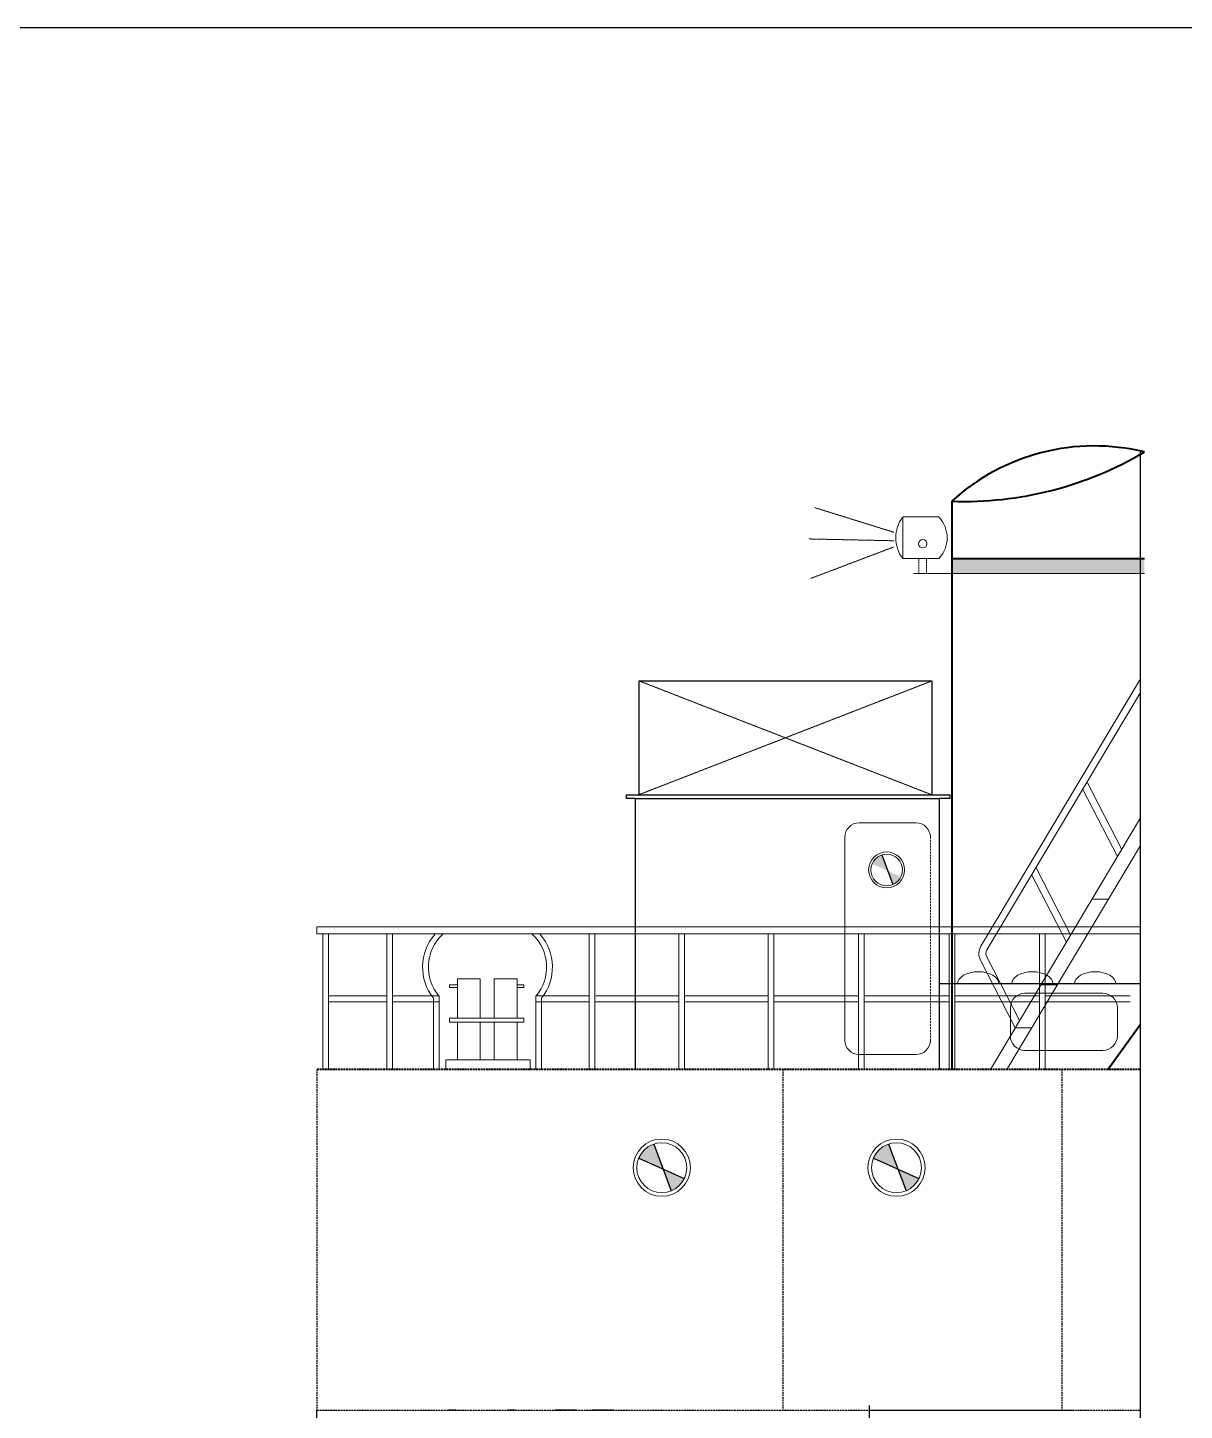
# Model space of a CAD drawing. Header units: inches. Extents: x 23291 to 181956, y 9161 to 51408.
# Drawn here: x 32514 to 41459, y 31728 to 42418 of the extents above; entities that cross this region are included whole.
import ezdxf

# ---------------------------------------------------------------- set-up
doc = ezdxf.new("R2010")
doc.units = ezdxf.units.IN
doc.header["$MEASUREMENT"] = 0
for name, pattern in [('CENTER', [2, 1.25, -0.25, 0.25, -0.25]), ('DASHED', [19.05, 12.7, -6.35]), ('HIDDEN', [0.375, 0.25, -0.125])]:
    doc.linetypes.add(name, pattern=pattern)
for name, color, linetype, lineweight in [('B.line', 1, 'Continuous', 25), ('Deck', 165, 'Continuous', 40), ('Door', 14, 'Continuous', 13), ('Fixtures', 30, 'Continuous', 18), ('hatch', 8, 'Continuous', 9), ('IN-LINE', 30, 'Continuous', 25), ('Railing', 222, 'Continuous', 9), ('staps', 200, 'Continuous', 15), ('Window', 5, 'Continuous', 13)]:
    doc.layers.add(name, color=color, linetype=linetype, lineweight=lineweight)
for name, color, linetype in [('bulkhead', 1, 'Continuous'), ('PDF9_Geometry', 7, 'Continuous'), ('PDF9_Solid Fills', 7, 'Continuous'), ('wl 2', 3, 'Continuous')]:
    doc.layers.add(name, color=color, linetype=linetype)

msp = doc.modelspace()

# ---------------------------------------------------------------- hatches: boundary and pattern name
at = {"layer": 'hatch'}
msp.add_hatch(color=256, dxfattribs=at).paths.add_polyline_path([(41150, 38314), (39662, 38314), (39662, 38199), (41150, 38199)])
msp.add_hatch(color=256, dxfattribs=at).paths.add_polyline_path([(41150, 38314), (39662, 38314), (39662, 38199), (41150, 38199)])
h = msp.add_hatch(color=256, dxfattribs=at)
h.paths.add_polyline_path([(39165, 35899), (39204, 35794, 0.182022), (39266, 35853)])
h.paths.add_polyline_path([(39165, 35899), (39119, 36022, 0.21728), (39045, 35953)])
h = msp.add_hatch(color=256, dxfattribs=at)
h.paths.add_polyline_path([(39165, 35899), (39204, 35794, 0.182022), (39266, 35853)])
h.paths.add_polyline_path([(39165, 35899), (39119, 36022, 0.21728), (39045, 35953)])
h = msp.add_hatch(color=256, dxfattribs=at)
h.paths.add_polyline_path([(37430, 33592), (37492, 33426, 0.182022), (37592, 33519)])
h.paths.add_polyline_path([(37430, 33592), (37357, 33787, 0.21728), (37240, 33678)])
h = msp.add_hatch(color=256, dxfattribs=at)
h.paths.add_polyline_path([(37430, 33592), (37492, 33426, 0.182022), (37592, 33519)])
h.paths.add_polyline_path([(37430, 33592), (37357, 33787, 0.21728), (37240, 33678)])
h = msp.add_hatch(color=256, dxfattribs=at)
h.paths.add_polyline_path([(39245, 33592), (39307, 33426, 0.182022), (39406, 33519)])
h.paths.add_polyline_path([(39245, 33592), (39172, 33787, 0.21728), (39055, 33678)])
h = msp.add_hatch(color=256, dxfattribs=at)
h.paths.add_polyline_path([(39245, 33592), (39307, 33426, 0.182022), (39406, 33519)])
h.paths.add_polyline_path([(39245, 33592), (39172, 33787, 0.21728), (39055, 33678)])

# ---------------------------------------------------------------- linework, layer by layer
for p, q in [((41121, 26266), (41121, 39145)), ((34751, 29952), (34751, 31728)), ((34751, 29952), (34751, 31728))]:
    msp.add_line(p, q)
at = {"linetype": 'HIDDEN'}
msp.add_line((34751, 31728), (41121, 31728), dxfattribs=at)
msp.add_line((34751, 31728), (41121, 31728), dxfattribs=at)
msp.add_line((34751, 31728), (41121, 31728), dxfattribs=at)
msp.add_lwpolyline([(23291, 42418), (69288, 42418), (69288, 15956), (23291, 15956)], close=True)
msp.add_point((34751, 31728))
msp.add_point((34751, 31728))
at = {"layer": 'B.line'}
for p, q in [((39119, 36022), (39204, 35794)), ((39119, 36022), (39204, 35794)), ((37357, 33787), (37492, 33426)), ((37357, 33787), (37492, 33426)), ((39172, 33787), (39307, 33426)), ((39172, 33787), (39307, 33426)), ((37240, 33678), (37592, 33519)), ((37240, 33678), (37592, 33519)), ((39055, 33678), (39406, 33519)), ((39055, 33678), (39406, 33519))]:
    msp.add_line(p, q, dxfattribs=at)
at = {"layer": 'bulkhead'}
msp.add_line((39023, 31766), (39027, 28155), dxfattribs=at)
msp.add_line((39023, 31766), (39027, 28155), dxfattribs=at)
at = {"layer": 'Deck', "ltscale": 5}
for p, q in [((39662, 38757), (39662, 34364)), ((39662, 38757), (39662, 34364)), ((39662, 38314), (41150, 38314)), ((39662, 38314), (41150, 38314))]:
    msp.add_line(p, q, dxfattribs=at)
at = {"layer": 'Deck', "color": 7, "ltscale": 0.005}
msp.add_line((40868, 34364), (41121, 34713), dxfattribs=at)
at = {"layer": 'Deck', "ltscale": 0.005}
msp.add_line((40868, 34364), (41121, 34713), dxfattribs=at)
at = {"layer": 'Deck', "color": 7, "linetype": 'HIDDEN'}
msp.add_line((41121, 34364), (34751, 34364), dxfattribs=at)
at = {"layer": 'Deck', "linetype": 'HIDDEN'}
msp.add_line((41121, 34364), (34751, 34364), dxfattribs=at)
at = {"layer": 'Deck', "ltscale": 5}
for centre, radius, start, end in [((40764, 37547), 1637, 76.3419, 132.345), ((40764, 37547), 1637, 76.3419, 132.345), ((39754, 41495), 2740, 268.0578, 300.6291), ((39754, 41495), 2740, 268.0578, 300.6291)]:
    msp.add_arc(centre, radius, start, end, dxfattribs=at)
at = {"layer": 'Door'}
for p, q in [((38944, 36271), (39385, 36271)), ((38944, 36271), (39385, 36271)), ((38834, 36160), (38834, 34589)), ((38834, 36160), (38834, 34589)), ((39495, 34589), (39495, 34589)), ((39495, 34589), (39495, 34589)), ((39385, 34479), (38944, 34479)), ((39385, 34479), (38944, 34479))]:
    msp.add_line(p, q, dxfattribs=at)
at = {"layer": 'Door', "linetype": 'DASHED', "ltscale": 0.004}
msp.add_line((39495, 34589), (39495, 36160), dxfattribs=at)
msp.add_line((39495, 34589), (39495, 36160), dxfattribs=at)
at = {"layer": 'Door', "ltscale": 0.004}
msp.add_line((38834, 34589), (38834, 34589), dxfattribs=at)
msp.add_line((38834, 34589), (38834, 34589), dxfattribs=at)
at = {"layer": 'Door'}
for centre, start, end in [((38944, 36160), 90, 180), ((38944, 36160), 90, 180), ((39385, 36160), 0, 90), ((39385, 36160), 0, 90), ((39385, 34589), 270, 0), ((39385, 34589), 270, 0)]:
    msp.add_arc(centre, 110, start, end, dxfattribs=at)
at = {"layer": 'Door', "ltscale": 0.004}
msp.add_arc((38944, 34589), 110, 180, 270, dxfattribs=at)
msp.add_arc((38944, 34589), 110, 180, 270, dxfattribs=at)
at = {"layer": 'Fixtures'}
for p, q in [((39560, 38635), (39281, 38635)), ((39281, 38635), (39281, 38314)), ((39560, 38635), (39281, 38635)), ((39281, 38635), (39281, 38314)), ((39405, 38314), (39281, 38314)), ((39405, 38314), (39281, 38314)), ((39466, 38314), (39405, 38314)), ((39466, 38314), (39405, 38314)), ((39560, 38314), (39466, 38314)), ((39560, 38314), (39466, 38314)), ((39366, 38199), (41150, 38199)), ((39366, 38199), (41150, 38199))]:
    msp.add_line(p, q, dxfattribs=at)
at = {"layer": 'Fixtures', "linetype": 'HIDDEN'}
for p, q in [((39405, 38314), (39405, 38199)), ((39405, 38314), (39405, 38199)), ((39466, 38314), (39466, 38199)), ((39466, 38314), (39466, 38199))]:
    msp.add_line(p, q, dxfattribs=at)
at = {"layer": 'Fixtures', "ltscale": 0.005}
for p, q in [((35777, 35018), (35839, 35018)), ((35777, 34996), (35777, 35018)), ((35777, 35018), (35839, 35018)), ((35777, 34996), (35777, 35018)), ((35777, 34996), (35839, 34996)), ((35777, 34996), (35839, 34996)), ((35839, 35063), (35839, 34761)), ((35839, 35063), (36014, 35063)), ((35839, 35063), (35839, 34761)), ((35839, 35063), (36014, 35063)), ((36014, 35063), (36014, 34761)), ((36014, 35063), (36014, 34761)), ((36123, 35063), (36123, 34761)), ((36123, 35063), (36299, 35063)), ((36123, 35063), (36123, 34761)), ((36123, 35063), (36299, 35063)), ((36299, 35063), (36299, 34761)), ((36299, 35063), (36299, 34761)), ((36351, 35018), (36299, 35018)), ((36351, 35018), (36299, 35018)), ((36351, 34996), (36299, 34996)), ((36351, 34996), (36299, 34996)), ((36351, 34996), (36351, 35018)), ((36351, 34996), (36351, 35018)), ((35839, 34730), (35839, 34438)), ((35839, 34730), (35839, 34438)), ((36014, 34730), (36014, 34438)), ((36014, 34730), (36014, 34438)), ((36123, 34730), (36123, 34438)), ((36123, 34730), (36123, 34438)), ((36299, 34730), (36299, 34438)), ((36299, 34730), (36299, 34438)), ((35749, 34438), (36400, 34438)), ((35749, 34438), (35749, 34364)), ((35749, 34438), (36400, 34438)), ((35749, 34438), (35749, 34364)), ((36400, 34364), (36400, 34438)), ((36400, 34364), (36400, 34438))]:
    msp.add_line(p, q, dxfattribs=at)
msp.add_lwpolyline([(35777, 34761), (36351, 34761), (36351, 34730), (35777, 34730)], close=True, dxfattribs=at)
msp.add_lwpolyline([(35777, 34761), (36351, 34761), (36351, 34730), (35777, 34730)], close=True, dxfattribs=at)
at = {"layer": 'Fixtures'}
for centre, radius in [((39436, 38428), 32.6), ((39436, 38428), 32.6), ((39157, 35906), 139), ((39157, 35906), 139), ((37418, 33604), 221), ((37418, 33604), 221), ((39233, 33604), 221), ((39233, 33604), 221)]:
    msp.add_circle(centre, radius, dxfattribs=at)
for centre, radius, start, end in [((39498, 38474), 270, 143.5374, 216.4626), ((39498, 38474), 270, 143.5374, 216.4626), ((39396, 38474), 229, 315.6078, 44.3922), ((39396, 38474), 229, 315.6078, 44.3922)]:
    msp.add_arc(centre, radius, start, end, dxfattribs=at)
at = {"layer": 'Fixtures', "extrusion": (0, 0, -1)}
for centre in [(39865, 35025), (39865, 35025), (40284, 35025), (40284, 35025)]:
    msp.add_ellipse(centre, major_axis=(160, 0), ratio=0.587762, start_param=3.141593, end_param=6.283185, dxfattribs=at)
at = {"layer": 'Fixtures'}
msp.add_ellipse((40770, 35025), major_axis=(-160, 0), ratio=0.587762, start_param=3.141593, end_param=6.283185, dxfattribs=at)
msp.add_ellipse((40770, 35025), major_axis=(-160, 0), ratio=0.587762, start_param=3.141593, end_param=6.283185, dxfattribs=at)
at = {"layer": 'hatch', "linetype": 'HIDDEN', "ltscale": 3}
for p, q in [((39212, 38517), (38601, 38707)), ((39212, 38517), (38601, 38707)), ((39212, 38451), (38556, 38465)), ((39212, 38451), (38556, 38465)), ((38571, 38160), (39212, 38403)), ((38571, 38160), (39212, 38403))]:
    msp.add_line(p, q, dxfattribs=at)
at = {"layer": 'hatch', "linetype": 'CENTER', "ltscale": 0.4}
for p, q in [((37240, 36487), (39506, 37367)), ((37244, 37367), (39506, 36487))]:
    msp.add_line(p, q, dxfattribs=at)
at = {"layer": 'hatch'}
for centre, radius in [((39157, 35906), 122), ((39157, 35906), 122), ((37418, 33604), 193), ((37418, 33604), 193), ((39233, 33604), 193), ((39233, 33604), 193)]:
    msp.add_circle(centre, radius, dxfattribs=at)
at = {"layer": 'IN-LINE', "ltscale": 2}
for p, q in [((38325, 36459), (39562, 36459)), ((38460, 36459), (39562, 36459)), ((41121, 35025), (39562, 35025)), ((41121, 35025), (39562, 35025))]:
    msp.add_line(p, q, dxfattribs=at)
at = {"layer": 'IN-LINE', "color": 7, "linetype": 'DASHED'}
msp.add_line((34751, 34364), (34751, 31728), dxfattribs=at)
at = {"layer": 'IN-LINE', "linetype": 'DASHED'}
for p, q in [((34751, 34364), (34751, 31728)), ((38355, 34364), (38355, 31728)), ((38355, 34364), (38355, 31728)), ((40513, 34364), (40513, 31728)), ((40513, 34364), (40513, 31728))]:
    msp.add_line(p, q, dxfattribs=at)
at = {"layer": 'IN-LINE', "ltscale": 2}
for points in [[(37243, 36487), (37244, 37367), (39506, 37367), (39506, 36487)], [(37214, 34363), (37214, 36459), (37146, 36459), (37146, 36487), (39645, 36487), (39645, 36459), (39562, 36459), (39562, 34364)], [(37214, 34363), (37214, 36459), (38325, 36459)], [(38324, 36459), (38324, 36459)], [(38325, 36487), (39645, 36487), (39645, 36459), (39562, 36459), (39562, 34364)]]:
    msp.add_lwpolyline(points, dxfattribs=at)
at = {"layer": 'PDF9_Geometry', "lineweight": 25}
for p, q in [((35825, 31728), (35770, 31728)), ((36283, 31728), (36228, 31728)), ((36760, 31728), (36595, 31728)), ((36977, 31728), (36878, 31728)), ((36988, 31728), (36977, 31728))]:
    msp.add_line(p, q, dxfattribs=at)
at = {"layer": 'PDF9_Geometry', "linetype": 'HIDDEN', "lineweight": 25}
msp.add_line((37049, 31728), (36889, 31728), dxfattribs=at)
at = {"layer": 'PDF9_Solid Fills', "transparency": 33554559}
for points in [[(35625, 32520), (35625, 32520), (35625, 32520)], [(35625, 31728), (35625, 31728), (35625, 31728)], [(35686, 31728), (35686, 31728), (35686, 31728)]]:
    msp.add_solid(points, dxfattribs=at)
at = {"layer": 'Railing'}
for p, q in [((34751, 35466), (34751, 35411)), ((41121, 35466), (34751, 35466)), ((34751, 35466), (34751, 35411)), ((41121, 35466), (34751, 35466)), ((41121, 35411), (34751, 35411)), ((41121, 35411), (34751, 35411)), ((34796, 34364), (34796, 35411)), ((34796, 34364), (34796, 35411)), ((34840, 34364), (34840, 35411)), ((34840, 34364), (34840, 35411)), ((35292, 34364), (35292, 35411)), ((35292, 34364), (35292, 35411)), ((35336, 34364), (35336, 35411)), ((35336, 34364), (35336, 35411)), ((36857, 34364), (36857, 35411)), ((36857, 34364), (36857, 35411)), ((36901, 34364), (36901, 35411)), ((36901, 34364), (36901, 35411)), ((37551, 34364), (37551, 35411)), ((37551, 34364), (37551, 35411)), ((37595, 34364), (37595, 35411)), ((37595, 34364), (37595, 35411)), ((38240, 34364), (38240, 35411)), ((38240, 34364), (38240, 35411)), ((38284, 34364), (38284, 35411)), ((38284, 34364), (38284, 35411)), ((38940, 34364), (38940, 35411)), ((38940, 34364), (38940, 35411)), ((38984, 34364), (38984, 35411)), ((38984, 34364), (38984, 35411)), ((39640, 34364), (39640, 35411)), ((39640, 34364), (39640, 35411)), ((39684, 34364), (39684, 35411)), ((39684, 34364), (39684, 35411)), ((40340, 34364), (40340, 35411)), ((40340, 34364), (40340, 35411)), ((40384, 34364), (40384, 35411)), ((40384, 34364), (40384, 35411)), ((34840, 34932), (35292, 34932)), ((34840, 34932), (35292, 34932)), ((34840, 34887), (35292, 34887)), ((34840, 34887), (35292, 34887)), ((35336, 34932), (35496, 34932)), ((35336, 34932), (35540, 34932)), ((35336, 34887), (35496, 34887)), ((35336, 34887), (35540, 34887)), ((35540, 34932), (35694, 34932)), ((35540, 34932), (35694, 34932)), ((35540, 34887), (35696, 34887)), ((35540, 34887), (35696, 34887)), ((36445, 34887), (36746, 34887)), ((36445, 34887), (36746, 34887)), ((36445, 34887), (36857, 34887)), ((36445, 34887), (36857, 34887)), ((36447, 34932), (36732, 34932)), ((36447, 34932), (36732, 34932)), ((36447, 34932), (36857, 34932)), ((36447, 34932), (36857, 34932)), ((36901, 34887), (37551, 34887)), ((36901, 34887), (37551, 34887)), ((36908, 34932), (37551, 34932)), ((36908, 34932), (37551, 34932)), ((37595, 34887), (38240, 34887)), ((37595, 34887), (38240, 34887)), ((37597, 34932), (38240, 34932)), ((37597, 34932), (38240, 34932)), ((38284, 34932), (38940, 34932)), ((38284, 34932), (38940, 34932)), ((38284, 34887), (38940, 34887)), ((38284, 34887), (38940, 34887)), ((38984, 34932), (39640, 34932)), ((38984, 34932), (39640, 34932)), ((38984, 34887), (39640, 34887)), ((38984, 34887), (39640, 34887)), ((39684, 34932), (40340, 34932)), ((39684, 34932), (40340, 34932)), ((39684, 34887), (40340, 34887)), ((39684, 34887), (40340, 34887)), ((40384, 34932), (41040, 34932)), ((40384, 34932), (41040, 34932)), ((40384, 34887), (41040, 34887)), ((40384, 34887), (41040, 34887))]:
    msp.add_line(p, q, dxfattribs=at)
at = {"layer": 'Railing', "ltscale": 0.005}
for p, q in [((35652, 34913), (35652, 34364)), ((35652, 34913), (35652, 34364)), ((35696, 34929), (35696, 34364)), ((35696, 34929), (35696, 34364)), ((36445, 34929), (36445, 34364)), ((36445, 34929), (36445, 34364)), ((36489, 34913), (36489, 34364)), ((36489, 34913), (36489, 34364))]:
    msp.add_line(p, q, dxfattribs=at)
for centre, radius, start, end in [((35959, 35154), 390, 139.3619, 218.0638), ((35959, 35154), 390, 139.3619, 218.0638), ((35959, 35154), 346, 132.7472, 220.5185), ((35959, 35154), 346, 132.7472, 220.5185), ((36182, 35154), 346, 319.4815, 47.2528), ((36182, 35154), 346, 319.4815, 47.2528), ((36182, 35154), 390, 321.9362, 40.6381), ((36182, 35154), 390, 321.9362, 40.6381)]:
    msp.add_arc(centre, radius, start, end, dxfattribs=at)
at = {"layer": 'staps', "ltscale": 0.004}
for p, q in [((41121, 37384), (39885, 35316)), ((41121, 37384), (39885, 35316)), ((41121, 37277), (39932, 35287)), ((41121, 37277), (39932, 35287)), ((40975, 36065), (40707, 36584)), ((40975, 36065), (40707, 36584)), ((40942, 36009), (40672, 36532)), ((40942, 36009), (40672, 36532)), ((41121, 36309), (39959, 34364)), ((41121, 36309), (39959, 34364)), ((41121, 36094), (40087, 34364)), ((41121, 36094), (40087, 34364)), ((40580, 35403), (40312, 35923)), ((40580, 35403), (40312, 35923)), ((40547, 35348), (40277, 35870)), ((40547, 35348), (40277, 35870)), ((40744, 35679), (40873, 35679)), ((40744, 35679), (40873, 35679)), ((40151, 34686), (39882, 35208)), ((40151, 34686), (39882, 35208)), ((40185, 34742), (39931, 35234)), ((40185, 34742), (39931, 35234)), ((40349, 35017), (40477, 35017)), ((40349, 35017), (40477, 35017)), ((40151, 34686), (40280, 34686)), ((40151, 34686), (40280, 34686))]:
    msp.add_line(p, q, dxfattribs=at)
for radius in [110, 110, 55.1, 55.1]:
    msp.add_arc((39980, 35259), radius, 149.1519, 207.3022, dxfattribs=at)
at = {"layer": 'Window'}
msp.add_lwpolyline([(40224, 34511), (40830, 34511, 0.414214), (40941, 34622), (40941, 34842, 0.414214), (40830, 34952), (40224, 34952, 0.414214), (40114, 34842), (40114, 34622, 0.414214)], format="xyb", close=True, dxfattribs=at)
msp.add_lwpolyline([(40224, 34511), (40830, 34511, 0.414214), (40941, 34622), (40941, 34842, 0.414214), (40830, 34952), (40224, 34952, 0.414214), (40114, 34842), (40114, 34622, 0.414214)], format="xyb", close=True, dxfattribs=at)
at = {"layer": 'wl 2', "color": 253, "linetype": 'ByBlock', "true_color": 0x9898cc}
msp.add_line((39022, 31729), (40605, 31729), dxfattribs=at)
msp.add_line((39022, 31729), (40605, 31729), dxfattribs=at)

doc.saveas('drawing.dxf')
